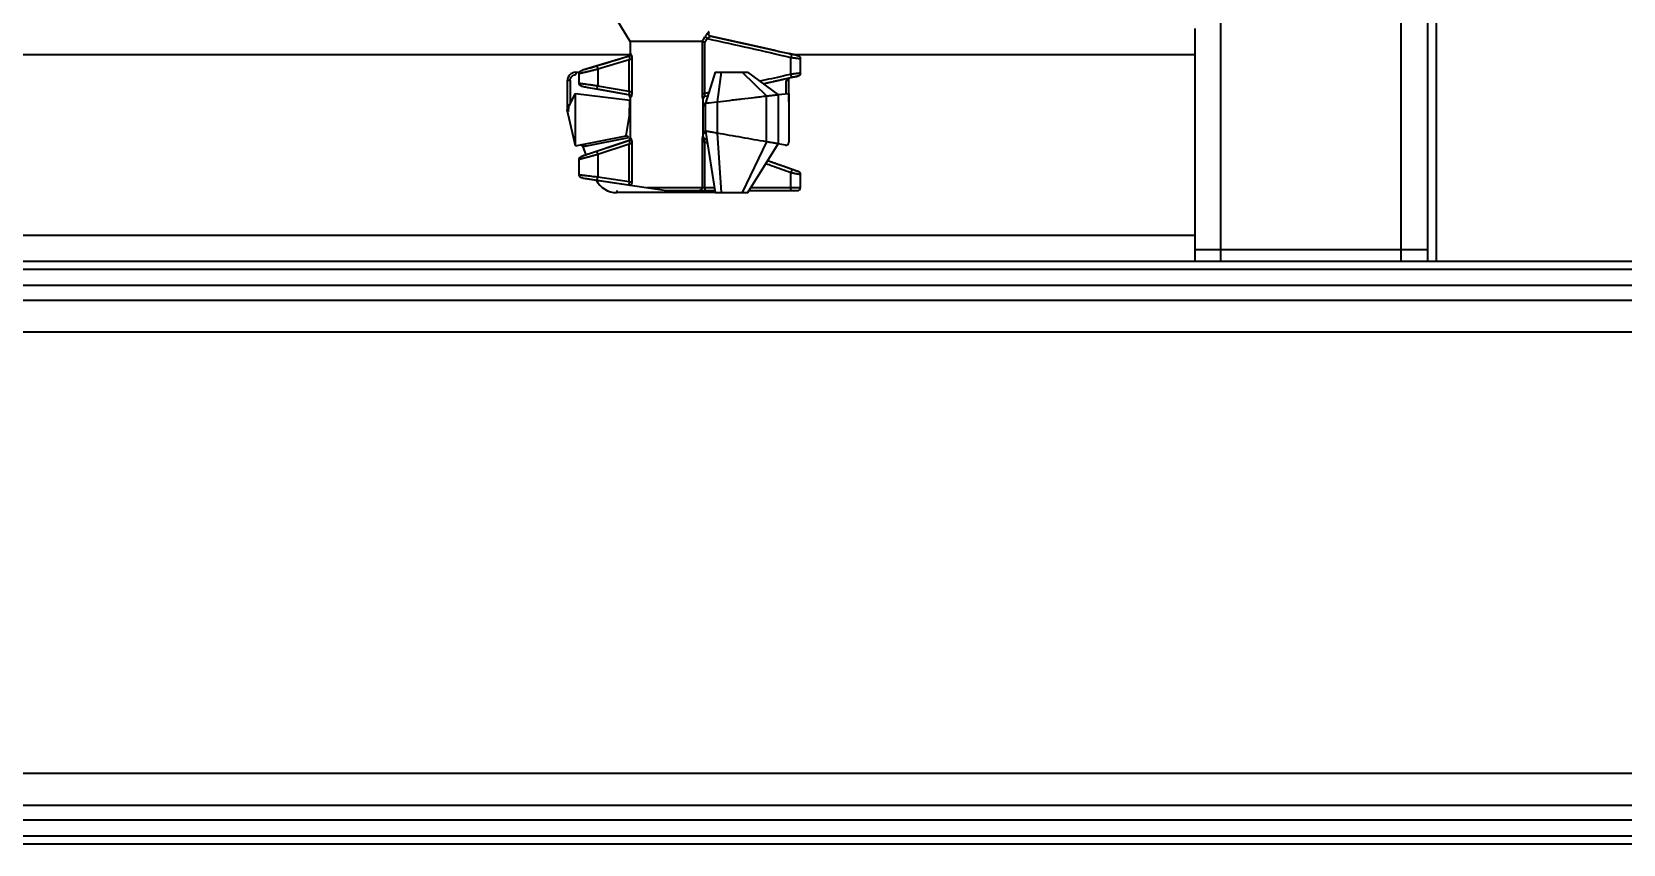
# Model space of a CAD drawing. Header units: millimetres. Extents: x 32496 to 166256, y 3504 to 23939.
# Drawn here: x 47318 to 47864, y 10678 to 10956 of the extents above; entities that cross this region are included whole.
import ezdxf

# ---------------------------------------------------------------- set-up
doc = ezdxf.new("R2010")
doc.units = ezdxf.units.MM
doc.layers.get('0').update_dxf_attribs({"lineweight": 35})

msp = doc.modelspace()

# ---------------------------------------------------------------- linework, layer by layer
at = {"linetype": 'Continuous'}
for p, q in [((47726.14, 10877.575), (47726.14, 13396.575)), ((47788.14, 10877.575), (47788.14, 13396.575)), ((47797.14, 13396.575), (47797.14, 10877.575)), ((47800.14, 13396.575), (47800.14, 10877.575)), ((47523.14, 10953.175), (47516.722, 10963.653)), ((47550.796, 10954.973), (47550.759, 10954.973)), ((47550.796, 10954.973), (47575.557, 10949.503)), ((47717.14, 10957.575), (47717.14, 10877.575)), ((47523.037, 10948.575), (46794.64, 10948.575)), ((47547.82, 10953.175), (47523.14, 10953.175)), ((47523.14, 10953.175), (47523.14, 10948.99)), ((47523.14, 10948.99), (47523.354, 10948.99)), ((47547.826, 10953.175), (47547.826, 10935.353)), ((47548.81, 10935.354), (47548.81, 10952.894)), ((47575.556, 10949.503), (47577.837, 10948.993)), ((47575.558, 10949.503), (47580.311, 10948.422)), ((47580.324, 10948.42), (47577.837, 10948.993)), ((47717.14, 10948.575), (47579.648, 10948.575)), ((47506.766, 10943.265), (47506.76, 10943.263)), ((47522.431, 10948.033), (47506.766, 10943.265)), ((47511.64, 10943.647), (47511.971, 10943.73)), ((47511.971, 10943.73), (47522.818, 10947.022)), ((47511.971, 10943.73), (47511.971, 10937.857)), ((47522.658, 10948.033), (47522.431, 10948.033)), ((47523.819, 10947.022), (47522.818, 10947.022)), ((47522.818, 10935.936), (47522.818, 10947.022)), ((47523.819, 10935.936), (47523.819, 10947.022)), ((47578.338, 10941.883), (47578.338, 10947.7)), ((47580.324, 10948.42), (47580.311, 10948.422)), ((47581.64, 10942.27), (47581.64, 10947.303)), ((47501.519, 10939.578), (47501.519, 10930.539)), ((47502.519, 10939.794), (47502.519, 10931.777)), ((47504.407, 10942.575), (47505.736, 10942.575)), ((47505.64, 10938.773), (47505.64, 10942.161)), ((47505.64, 10938.773), (47505.64, 10938.773)), ((47506.849, 10937.708), (47506.749, 10937.726)), ((47506.85, 10937.707), (47522.315, 10934.961)), ((47511.971, 10937.857), (47511.64, 10937.906)), ((47522.818, 10935.936), (47511.971, 10937.857)), ((47552.383, 10942.576), (47549.073, 10931.986)), ((47552.382, 10942.575), (47549.073, 10931.989)), ((47552.383, 10942.575), (47563.574, 10942.575)), ((47554.383, 10942.575), (47553.073, 10932.459)), ((47561.574, 10942.575), (47569.971, 10934.456)), ((47573.942, 10934.926), (47563.574, 10942.575)), ((47568.886, 10938.657), (47575.553, 10940.097)), ((47577.902, 10940.611), (47575.551, 10940.096)), ((47580.307, 10941.153), (47575.555, 10940.097)), ((47576.719, 10935.254), (47576.719, 10939.791)), ((47577.719, 10932.642), (47577.719, 10939.573)), ((47580.32, 10941.156), (47577.902, 10940.611)), ((47580.307, 10941.153), (47580.32, 10941.156)), ((47580.32, 10941.156), (47580.423, 10941.18)), ((47501.44, 10929.663), (47504.351, 10935.363)), ((47504.351, 10935.363), (47523.14, 10932.971)), ((47504.351, 10917.363), (47504.351, 10935.363)), ((47511.742, 10936.872), (47522.538, 10934.961)), ((47522.315, 10934.961), (47522.538, 10934.961)), ((47522.818, 10935.936), (47523.819, 10935.936)), ((47522.964, 10927.74), (47522.983, 10932.991)), ((47523.349, 10933.976), (47523.14, 10933.976)), ((47523.14, 10933.976), (47523.14, 10920.034)), ((47547.826, 10935.353), (47548.81, 10935.353)), ((47548.14, 10933.368), (47548.103, 10933.368)), ((47548.14, 10933.368), (47548.14, 10920.687)), ((47550.223, 10935.663), (47548.81, 10935.355)), ((47548.89, 10934.346), (47549.877, 10934.559)), ((47548.89, 10934.346), (47548.929, 10934.346)), ((47548.929, 10934.346), (47549.874, 10934.55)), ((47549.073, 10931.986), (47553.073, 10932.459)), ((47553.073, 10932.459), (47553.073, 10921.669)), ((47569.971, 10918.707), (47569.971, 10934.456)), ((47573.942, 10934.926), (47577.64, 10935.363)), ((47573.942, 10934.926), (47573.942, 10918.011)), ((47577.64, 10935.363), (47577.64, 10918.554)), ((47577.64, 10932.421), (47577.719, 10932.642)), ((47504.351, 10917.363), (47501.44, 10929.663)), ((47501.59, 10930.168), (47501.999, 10929.144)), ((47501.999, 10929.144), (47502.044, 10930.847)), ((47521.779, 10920.816), (47522.965, 10927.746)), ((47548.14, 10931.876), (47549.025, 10931.98)), ((47549.025, 10931.98), (47549.215, 10932.003)), ((47549.073, 10922.37), (47549.073, 10931.986)), ((47548.14, 10921.787), (47549.193, 10921.602)), ((47549.038, 10922.377), (47549.073, 10922.37)), ((47549.073, 10922.37), (47552.383, 10901.274)), ((47549.073, 10922.364), (47552.382, 10901.274)), ((47553.073, 10921.669), (47554.383, 10901.274)), ((47504.351, 10917.363), (47521.804, 10920.821)), ((47522.457, 10919.086), (47506.74, 10913.827)), ((47506.837, 10917.023), (47507.951, 10914.233)), ((47507.706, 10917.277), (47522.648, 10920.237)), ((47511.971, 10914.442), (47522.818, 10918.06)), ((47522.685, 10919.086), (47522.457, 10919.086)), ((47523.819, 10918.06), (47522.818, 10918.06)), ((47522.818, 10904.944), (47522.818, 10918.06)), ((47523.14, 10920.034), (47523.355, 10920.034)), ((47523.819, 10904.705), (47523.819, 10918.06)), ((47548.81, 10918.668), (47547.826, 10918.668)), ((47547.826, 10918.668), (47547.826, 10902.975)), ((47548.102, 10920.687), (47548.14, 10920.687)), ((47548.812, 10919.742), (47548.772, 10919.742)), ((47549.526, 10919.482), (47548.772, 10919.742)), ((47548.81, 10918.669), (47549.703, 10918.356)), ((47548.81, 10902.975), (47548.81, 10918.668)), ((47548.812, 10919.742), (47549.523, 10919.496)), ((47569.971, 10918.708), (47561.574, 10901.274)), ((47563.592, 10901.304), (47573.942, 10918.011)), ((47576.467, 10917.569), (47573.942, 10918.011)), ((47505.64, 10907.331), (47505.64, 10912.716)), ((47506.74, 10913.827), (47506.732, 10913.824)), ((47511.64, 10914.35), (47511.971, 10914.442)), ((47511.971, 10914.442), (47511.971, 10906.56)), ((47570.398, 10912.259), (47570.426, 10912.335)), ((47575.67, 10910.432), (47580.423, 10908.737)), ((47506.841, 10906.28), (47506.737, 10906.296)), ((47506.871, 10906.275), (47506.841, 10906.28)), ((47506.872, 10906.275), (47535.566, 10901.986)), ((47511.971, 10906.56), (47511.64, 10906.601)), ((47511.769, 10905.571), (47522.618, 10903.955)), ((47522.818, 10904.944), (47511.971, 10906.56)), ((47578.338, 10902.975), (47578.338, 10908.19)), ((47580.441, 10908.73), (47580.423, 10908.737)), ((47581.64, 10902.975), (47581.64, 10907.568)), ((47518.543, 10902.008), (47518.543, 10901.277)), ((47552.383, 10901.275), (47518.543, 10901.277)), ((47523.4, 10903.844), (47523.14, 10903.844)), ((47528.949, 10902.975), (47552.115, 10902.975)), ((47535.714, 10901.975), (47552.272, 10901.975)), ((47552.383, 10901.274), (47563.574, 10901.274)), ((47563.574, 10901.274), (47563.592, 10901.304)), ((47564.008, 10901.975), (47580.64, 10901.975)), ((47564.628, 10902.975), (47581.64, 10902.975)), ((47717.14, 10886.575), (46794.64, 10886.575)), ((52132.64, 10877.575), (40172.64, 10877.575)), ((47797.14, 10881.575), (47717.14, 10881.575)), ((52132.64, 10874.855), (40172.64, 10874.855)), ((52132.64, 10869.383), (40172.64, 10869.383)), ((52082.64, 10864.266), (40222.64, 10864.266)), ((52082.64, 10853.32), (40222.64, 10853.32)), ((52008.64, 10701.83), (40172.64, 10701.83)), ((52008.64, 10690.885), (40172.64, 10690.885)), ((52008.64, 10685.768), (40172.64, 10685.768)), ((52132.64, 10680.295), (40172.64, 10680.295)), ((52132.64, 10677.575), (40172.64, 10677.575))]:
    msp.add_line(p, q, dxfattribs=at)
for points in [[(47505.64, 10942.161), (47505.644, 10942.253), (47505.711, 10942.532), (47505.843, 10942.766), (47506.004, 10942.934), (47506.146, 10943.034), (47506.249, 10943.087), (47506.327, 10943.12), (47506.399, 10943.147), (47506.477, 10943.174), (47506.564, 10943.202), (47506.664, 10943.234), (47506.759, 10943.263)], [(47580.324, 10948.42), (47580.421, 10948.397), (47580.598, 10948.354), (47580.73, 10948.321), (47580.831, 10948.294), (47580.919, 10948.268), (47581.025, 10948.228), (47581.159, 10948.159), (47581.298, 10948.057), (47581.425, 10947.923), (47581.532, 10947.755), (47581.607, 10947.556), (47581.639, 10947.335), (47581.64, 10947.303)], [(47506.749, 10937.726), (47506.652, 10937.744), (47506.572, 10937.759), (47506.505, 10937.773), (47506.445, 10937.787), (47506.378, 10937.805), (47506.281, 10937.838), (47506.134, 10937.909), (47505.964, 10938.035), (47505.809, 10938.216), (47505.695, 10938.443), (47505.642, 10938.703), (47505.64, 10938.773)], [(47581.64, 10942.27), (47581.639, 10942.238), (47581.607, 10942.016), (47581.531, 10941.816), (47581.423, 10941.648), (47581.295, 10941.514), (47581.155, 10941.412), (47581.019, 10941.343), (47580.913, 10941.304), (47580.826, 10941.279), (47580.727, 10941.253), (47580.598, 10941.221), (47580.423, 10941.18)], [(47549.215, 10932.003), (47549.63, 10932.052), (47550.264, 10932.127)], [(47551.092, 10932.225), (47552.059, 10932.339), (47553.073, 10932.459)], [(47505.64, 10912.716), (47505.645, 10912.82), (47505.719, 10913.108), (47505.86, 10913.343), (47506.021, 10913.504), (47506.153, 10913.594), (47506.249, 10913.644), (47506.327, 10913.679), (47506.406, 10913.71), (47506.492, 10913.742), (47506.59, 10913.776), (47506.703, 10913.815), (47506.732, 10913.824)], [(47570.382, 10912.265), (47577.575, 10909.764), (47580.441, 10908.73)], [(47506.737, 10906.296), (47506.65, 10906.309), (47506.578, 10906.321), (47506.517, 10906.332), (47506.461, 10906.344), (47506.395, 10906.359), (47506.288, 10906.394), (47506.129, 10906.47), (47505.957, 10906.6), (47505.803, 10906.783), (47505.693, 10907.009), (47505.642, 10907.264), (47505.64, 10907.331)], [(47580.441, 10908.73), (47580.544, 10908.692), (47580.726, 10908.623), (47580.864, 10908.569), (47580.971, 10908.523), (47581.07, 10908.477), (47581.197, 10908.401), (47581.35, 10908.274), (47581.491, 10908.093), (47581.591, 10907.877), (47581.638, 10907.629), (47581.64, 10907.568)]]:
    msp.add_lwpolyline(points, dxfattribs=at)
for centre, radius, start, end in [((46805.553, 11417.498), 875.531, 327.972082, 328.09093), ((46896.38, 11366.301), 772.38, 327.639901, 327.753939), ((47551.011, 10955.949), 1, 148.51253, 257.54283), ((47522.14, 10948.99), 1, 286.92929, 0), ((47504.519, 10939.578), 3, 92.14214, 179.99658), ((47574.719, 10939.573), 3, 359.99658, 18.77775), ((47522.14, 10933.976), 1, 0, 79.92929), ((47549.14, 10933.368), 1, 102.18863, 180), ((47502.519, 10930.538), 1, 179.99654, 201.76128), ((47505.909, 10916.652), 1, 21.76164, 93.74107), ((49374.816, 5346.635), 5872.188, 108.3854109, 108.4994096), ((47522.14, 10920.034), 1, 288.5, 0), ((47549.14, 10920.687), 1, 180, 250.88027), ((47576.64, 10918.554), 1, 260.0579, 0), ((47518.544, 10909.277), 8, 207.63231, 269.99658), ((47528.746, 10924.91), 20.827, 253.46364, 253.61404), ((47530.46, 10955.964), 52.596, 262.0095, 262.28543), ((47535.714, 10902.975), 1, 261.5, 270), ((47560.826, 10909.274), 8, 293.17787, 294.03821), ((47580.64, 10902.975), 1, 270, 0)]:
    msp.add_arc(centre, radius, start, end, dxfattribs=at)
for points, knots in [([(47550.124, 10956.472), (47550.116, 10956.472), (47550.097, 10956.458), (47550.065, 10956.432), (47550.019, 10956.387), (47549.962, 10956.326), (47549.894, 10956.25), (47549.785, 10956.122), (47549.631, 10955.931), (47549.431, 10955.671), (47549.217, 10955.376), (47548.997, 10955.055), (47548.853, 10954.831), (47548.781, 10954.716)], [0, 0, 0, 0, 0.0100362, 0.0293963, 0.0580707, 0.0958261, 0.1422293, 0.1961758, 0.3235958, 0.4738051, 0.6397829, 0.8171411, 1, 1, 1, 1]), ([(47549.632, 10954.194), (47549.449, 10954.308), (47549.201, 10954.463), (47548.916, 10954.636), (47548.817, 10954.696), (47548.781, 10954.716)], [0, 0, 0, 0, 0.6504309, 0.8778794, 1, 1, 1, 1]), ([(47549.631, 10954.193), (47549.749, 10954.299), (47549.93, 10954.446), (47550.173, 10954.625), (47550.342, 10954.74), (47550.491, 10954.836), (47550.6, 10954.9), (47550.671, 10954.938), (47550.71, 10954.957), (47550.738, 10954.969), (47550.754, 10954.973), (47550.759, 10954.973)], [0, 0, 0, 0, 0.3442072, 0.5078013, 0.6586163, 0.7889105, 0.8936657, 0.9339526, 0.9652774, 0.9873481, 1, 1, 1, 1]), ([(47549.631, 10954.192), (47554.474, 10953.112), (47564.047, 10950.968), (47573.614, 10948.792), (47578.338, 10947.698)], [0, 0, 0, 0, 0.5057289, 1, 1, 1, 1]), ([(47550.124, 10956.472), (47550.102, 10956.436), (47550.017, 10956.274), (47549.977, 10956.089), (47549.977, 10955.949)], [0, 0, 0, 0, 0.2321432, 1, 1, 1, 1]), ([(47549.977, 10955.949), (47549.977, 10955.832), (47550.019, 10955.594), (47550.199, 10955.288), (47550.459, 10955.073), (47550.661, 10954.995), (47550.759, 10954.973)], [0, 0, 0, 0, 0.2616742, 0.5253928, 0.7752948, 1, 1, 1, 1]), ([(47575.548, 10949.435), (47571.461, 10950.365), (47563.2, 10952.219), (47554.934, 10954.052), (47550.759, 10954.973)], [0, 0, 0, 0, 0.4951158, 1, 1, 1, 1]), ([(47522.658, 10948.033), (47522.855, 10948.094), (47523.22, 10948.355), (47523.354, 10948.781), (47523.354, 10948.99)], [0, 0, 0, 0, 0.497546, 1, 1, 1, 1]), ([(47523.819, 10947.022), (47523.819, 10947.274), (47523.794, 10947.745), (47523.688, 10948.355), (47523.558, 10948.755), (47523.445, 10948.943), (47523.381, 10948.99), (47523.354, 10948.99)], [0, 0, 0, 0, 0.36478, 0.6788295, 0.8966183, 0.9615031, 1, 1, 1, 1]), ([(47547.82, 10953.175), (47547.821, 10953.175), (47547.823, 10953.175), (47547.825, 10953.175), (47547.826, 10953.175)], [0, 0, 0, 0, 0.4968859, 1, 1, 1, 1]), ([(47548.81, 10952.894), (47548.701, 10952.925), (47548.373, 10953.019), (47548.045, 10953.114), (47547.826, 10953.175)], [0, 0, 0, 0, 0.3335899, 1, 1, 1, 1]), ([(47572.129, 10950.248), (47572.419, 10950.186), (47573.562, 10949.94), (47574.704, 10949.691), (47575.556, 10949.503)], [0, 0, 0, 0, 0.2542144, 1, 1, 1, 1]), ([(47578.872, 10948.676), (47578.596, 10948.74), (47577.488, 10948.993), (47576.38, 10949.246), (47575.548, 10949.435)], [0, 0, 0, 0, 0.2494687, 1, 1, 1, 1]), ([(47578.872, 10948.676), (47578.824, 10948.682), (47578.738, 10948.629), (47578.653, 10948.525), (47578.541, 10948.343), (47578.429, 10948.065), (47578.364, 10947.824), (47578.338, 10947.7)], [0, 0, 0, 0, 0.1250019, 0.2266111, 0.3555076, 0.6716703, 1, 1, 1, 1]), ([(47580.205, 10948.39), (47580.102, 10948.411), (47579.657, 10948.502), (47579.213, 10948.598), (47578.872, 10948.676)], [0, 0, 0, 0, 0.2312408, 1, 1, 1, 1]), ([(47505.64, 10942.161), (47505.64, 10942.164), (47505.653, 10942.17), (47505.673, 10942.179), (47505.712, 10942.192), (47505.764, 10942.208), (47505.832, 10942.227), (47505.949, 10942.259), (47506.131, 10942.306), (47506.389, 10942.371), (47506.699, 10942.446), (47507.055, 10942.532), (47507.454, 10942.628), (47507.892, 10942.732), (47508.54, 10942.887), (47509.413, 10943.097), (47510.508, 10943.364), (47511.259, 10943.551), (47511.64, 10943.647)], [0, 0, 0, 0, 0.0016357, 0.0055905, 0.0119976, 0.0208819, 0.0322069, 0.0459128, 0.0801275, 0.1231915, 0.1750867, 0.2346515, 0.300966, 0.3740995, 0.4532533, 0.6242902, 0.8095002, 1, 1, 1, 1]), ([(47511.627, 10944.687), (47510.672, 10944.397), (47509.326, 10944.003), (47507.703, 10943.54), (47507.04, 10943.349), (47506.766, 10943.265)], [0, 0, 0, 0, 0.5911102, 0.8303753, 1, 1, 1, 1]), ([(47511.627, 10944.687), (47511.63, 10944.686), (47511.635, 10944.679), (47511.65, 10944.656), (47511.675, 10944.602), (47511.711, 10944.513), (47511.756, 10944.391), (47511.808, 10944.242), (47511.882, 10944.02), (47511.936, 10943.847), (47511.971, 10943.73)], [0, 0, 0, 0, 0.0084775, 0.0246008, 0.0830851, 0.1788645, 0.3086938, 0.4665921, 0.6418735, 1, 1, 1, 1]), ([(47522.658, 10948.033), (47522.677, 10948.036), (47522.724, 10948.024), (47522.78, 10947.966), (47522.828, 10947.875), (47522.864, 10947.751), (47522.884, 10947.597), (47522.885, 10947.349), (47522.852, 10947.154), (47522.818, 10947.022)], [0, 0, 0, 0, 0.0539504, 0.122041, 0.2128093, 0.3293064, 0.4696189, 0.6309122, 1, 1, 1, 1]), ([(47578.338, 10947.7), (47578.404, 10947.691), (47578.671, 10947.654), (47578.938, 10947.619), (47579.14, 10947.592)], [0, 0, 0, 0, 0.2463918, 1, 1, 1, 1]), ([(47579.14, 10947.592), (47579.301, 10947.571), (47579.616, 10947.53), (47580.075, 10947.472), (47580.5, 10947.421), (47580.826, 10947.382), (47581.057, 10947.356), (47581.205, 10947.34), (47581.332, 10947.326), (47581.438, 10947.316), (47581.522, 10947.308), (47581.578, 10947.304), (47581.61, 10947.302), (47581.626, 10947.301), (47581.634, 10947.302), (47581.64, 10947.302), (47581.64, 10947.303)], [0, 0, 0, 0, 0.1934251, 0.3789779, 0.5517234, 0.7034394, 0.770093, 0.828992, 0.8799238, 0.9226346, 0.9562061, 0.9803399, 0.9888779, 0.9949941, 0.9986703, 1, 1, 1, 1]), ([(47580.538, 10948.326), (47580.513, 10948.331), (47580.402, 10948.352), (47580.291, 10948.373), (47580.205, 10948.39)], [0, 0, 0, 0, 0.2224077, 1, 1, 1, 1]), ([(47580.311, 10948.422), (47580.34, 10948.416), (47580.444, 10948.391), (47580.547, 10948.366), (47580.621, 10948.348)], [0, 0, 0, 0, 0.2809675, 1, 1, 1, 1]), ([(47580.621, 10948.348), (47580.657, 10948.339), (47580.707, 10948.326), (47580.768, 10948.31), (47580.801, 10948.3), (47580.827, 10948.292), (47580.842, 10948.287), (47580.85, 10948.283), (47580.853, 10948.282), (47580.855, 10948.279), (47580.852, 10948.278), (47580.848, 10948.278), (47580.838, 10948.278), (47580.821, 10948.28), (47580.794, 10948.283), (47580.74, 10948.291), (47580.654, 10948.305), (47580.58, 10948.319), (47580.538, 10948.326)], [0, 0, 0, 0, 0.1967319, 0.2737353, 0.3358281, 0.3825711, 0.4137811, 0.4235653, 0.4295519, 0.4322932, 0.4356533, 0.4425519, 0.4533205, 0.4865845, 0.5353875, 0.5995058, 0.7721756, 1, 1, 1, 1]), ([(47502.519, 10939.795), (47502.397, 10939.795), (47502.214, 10939.788), (47501.978, 10939.762), (47501.822, 10939.736), (47501.691, 10939.702), (47501.59, 10939.664), (47501.519, 10939.613), (47501.519, 10939.578)], [0, 0, 0, 0, 0.3500127, 0.5211139, 0.6755124, 0.8032553, 0.8988599, 1, 1, 1, 1]), ([(47502.519, 10939.794), (47502.519, 10940.044), (47502.617, 10940.55), (47503.03, 10941.204), (47503.664, 10941.656), (47504.173, 10941.781), (47504.428, 10941.793)], [0, 0, 0, 0, 0.247435, 0.4962439, 0.7472453, 1, 1, 1, 1]), ([(47504.407, 10942.575), (47504.409, 10942.575), (47504.406, 10942.568), (47504.409, 10942.56), (47504.408, 10942.541), (47504.41, 10942.517), (47504.411, 10942.485), (47504.414, 10942.431), (47504.416, 10942.348), (47504.413, 10942.233), (47504.416, 10942.098), (47504.438, 10941.951), (47504.438, 10941.845), (47504.428, 10941.793)], [0, 0, 0, 0, 0.0045727, 0.0181973, 0.0407764, 0.0722139, 0.1123498, 0.1607806, 0.280754, 0.4288364, 0.6017631, 0.7959309, 1, 1, 1, 1]), ([(47511.64, 10937.906), (47511.251, 10937.963), (47510.49, 10938.073), (47509.383, 10938.231), (47508.509, 10938.353), (47507.86, 10938.443), (47507.425, 10938.504), (47507.029, 10938.559), (47506.677, 10938.609), (47506.373, 10938.652), (47506.151, 10938.685), (47505.999, 10938.708), (47505.906, 10938.722), (47505.827, 10938.734), (47505.762, 10938.745), (47505.712, 10938.755), (47505.673, 10938.761), (47505.654, 10938.768), (47505.64, 10938.77), (47505.64, 10938.773)], [0, 0, 0, 0, 0.1944751, 0.380433, 0.5530198, 0.6314414, 0.7043766, 0.7707089, 0.8291939, 0.8800218, 0.9225821, 0.9404275, 0.9559563, 0.9691668, 0.9800559, 0.9886056, 0.9947886, 0.9985819, 1, 1, 1, 1]), ([(47506.882, 10937.702), (47506.943, 10937.691), (47507.242, 10937.639), (47507.541, 10937.589), (47507.779, 10937.549)], [0, 0, 0, 0, 0.2030453, 1, 1, 1, 1]), ([(47507.779, 10937.549), (47508.057, 10937.502), (47509.379, 10937.282), (47510.7, 10937.057), (47511.742, 10936.872)], [0, 0, 0, 0, 0.2101807, 1, 1, 1, 1]), ([(47511.742, 10936.872), (47511.745, 10936.873), (47511.75, 10936.88), (47511.757, 10936.893), (47511.766, 10936.916), (47511.782, 10936.964), (47511.805, 10937.049), (47511.835, 10937.174), (47511.869, 10937.327), (47511.916, 10937.558), (47511.95, 10937.736), (47511.971, 10937.857)], [0, 0, 0, 0, 0.0076159, 0.0227499, 0.0465075, 0.0795546, 0.1743005, 0.303875, 0.4623036, 0.6387178, 1, 1, 1, 1]), ([(47578.338, 10941.884), (47577.46, 10941.686), (47573.928, 10940.888), (47570.394, 10940.1), (47567.737, 10939.511)], [0, 0, 0, 0, 0.2483282, 1, 1, 1, 1]), ([(47568.85, 10938.684), (47569.41, 10938.807), (47571.642, 10939.298), (47573.873, 10939.791), (47575.543, 10940.163)], [0, 0, 0, 0, 0.2510359, 1, 1, 1, 1]), ([(47575.551, 10940.096), (47575.289, 10940.04), (47574.223, 10939.81), (47573.157, 10939.585), (47572.353, 10939.416)], [0, 0, 0, 0, 0.2460462, 1, 1, 1, 1]), ([(47575.543, 10940.163), (47575.821, 10940.224), (47576.929, 10940.471), (47578.038, 10940.719), (47578.868, 10940.905)], [0, 0, 0, 0, 0.250532, 1, 1, 1, 1]), ([(47577.719, 10939.573), (47577.719, 10939.609), (47577.649, 10939.659), (47577.548, 10939.697), (47577.417, 10939.731), (47577.261, 10939.757), (47577.025, 10939.784), (47576.842, 10939.791), (47576.719, 10939.791)], [0, 0, 0, 0, 0.1011399, 0.1967455, 0.3244897, 0.4788894, 0.6499909, 1, 1, 1, 1]), ([(47579.137, 10941.987), (47579.069, 10941.978), (47578.803, 10941.944), (47578.537, 10941.909), (47578.338, 10941.883)], [0, 0, 0, 0, 0.2541382, 1, 1, 1, 1]), ([(47578.868, 10940.905), (47578.82, 10940.899), (47578.734, 10940.953), (47578.649, 10941.057), (47578.571, 10941.184), (47578.498, 10941.339), (47578.411, 10941.573), (47578.363, 10941.758), (47578.338, 10941.883)], [0, 0, 0, 0, 0.1249283, 0.2264728, 0.3552558, 0.5068081, 0.6716176, 1, 1, 1, 1]), ([(47578.868, 10940.905), (47578.981, 10940.93), (47579.427, 10941.028), (47579.873, 10941.121), (47580.206, 10941.186)], [0, 0, 0, 0, 0.2554821, 1, 1, 1, 1]), ([(47581.64, 10942.27), (47581.64, 10942.271), (47581.634, 10942.271), (47581.626, 10942.272), (47581.61, 10942.271), (47581.578, 10942.27), (47581.522, 10942.265), (47581.438, 10942.258), (47581.332, 10942.248), (47581.204, 10942.234), (47581.057, 10942.218), (47580.825, 10942.193), (47580.499, 10942.155), (47580.073, 10942.104), (47579.614, 10942.048), (47579.298, 10942.008), (47579.137, 10941.987)], [0, 0, 0, 0, 0.0013158, 0.004982, 0.0110903, 0.0196283, 0.0438063, 0.0772495, 0.1199516, 0.1712404, 0.2300935, 0.2963311, 0.4486826, 0.6207555, 0.8069861, 1, 1, 1, 1]), ([(47580.206, 10941.186), (47580.237, 10941.192), (47580.349, 10941.213), (47580.46, 10941.234), (47580.541, 10941.248)], [0, 0, 0, 0, 0.2767447, 1, 1, 1, 1]), ([(47580.615, 10941.226), (47580.593, 10941.22), (47580.49, 10941.195), (47580.387, 10941.171), (47580.307, 10941.153)], [0, 0, 0, 0, 0.2171321, 1, 1, 1, 1]), ([(47580.541, 10941.248), (47580.583, 10941.256), (47580.641, 10941.266), (47580.714, 10941.278), (47580.757, 10941.285), (47580.792, 10941.29), (47580.818, 10941.293), (47580.836, 10941.294), (47580.845, 10941.295), (47580.85, 10941.293), (47580.848, 10941.29), (47580.845, 10941.289), (47580.837, 10941.285), (47580.821, 10941.28), (47580.796, 10941.272), (47580.762, 10941.263), (47580.701, 10941.247), (47580.651, 10941.234), (47580.615, 10941.226)], [0, 0, 0, 0, 0.2264452, 0.3192145, 0.3975138, 0.4607786, 0.5087007, 0.5410691, 0.5578184, 0.5608357, 0.563834, 0.5702419, 0.5804791, 0.6126407, 0.6603826, 0.7235151, 0.8015442, 1, 1, 1, 1]), ([(47522.818, 10935.936), (47522.839, 10935.809), (47522.851, 10935.62), (47522.821, 10935.384), (47522.782, 10935.237), (47522.729, 10935.117), (47522.662, 10935.015), (47522.584, 10934.958), (47522.538, 10934.961)], [0, 0, 0, 0, 0.3559702, 0.5142671, 0.6552434, 0.7745682, 0.8711931, 1, 1, 1, 1]), ([(47523.349, 10933.976), (47523.349, 10934.088), (47523.31, 10934.321), (47523.136, 10934.632), (47522.866, 10934.861), (47522.646, 10934.941), (47522.538, 10934.961)], [0, 0, 0, 0, 0.2439062, 0.5025013, 0.7595928, 1, 1, 1, 1]), ([(47523.349, 10933.976), (47523.375, 10933.976), (47523.439, 10934.023), (47523.552, 10934.209), (47523.683, 10934.605), (47523.792, 10935.213), (47523.819, 10935.683), (47523.819, 10935.936)], [0, 0, 0, 0, 0.0383461, 0.1028489, 0.3192955, 0.6327753, 1, 1, 1, 1]), ([(47547.826, 10935.353), (47547.826, 10935.099), (47547.84, 10934.729), (47547.888, 10934.261), (47547.93, 10933.963), (47547.976, 10933.72), (47548.016, 10933.555), (47548.048, 10933.458), (47548.067, 10933.411), (47548.083, 10933.382), (47548.097, 10933.368), (47548.103, 10933.368)], [0, 0, 0, 0, 0.3772731, 0.5482203, 0.6987313, 0.823031, 0.9156864, 0.9495209, 0.9746656, 0.991147, 1, 1, 1, 1]), ([(47548.89, 10934.346), (47548.783, 10934.323), (47548.57, 10934.238), (47548.308, 10934.009), (47548.14, 10933.705), (47548.103, 10933.478), (47548.103, 10933.368)], [0, 0, 0, 0, 0.2423391, 0.4995739, 0.7570625, 1, 1, 1, 1]), ([(47548.889, 10934.346), (47548.878, 10934.345), (47548.849, 10934.369), (47548.807, 10934.463), (47548.763, 10934.666), (47548.753, 10934.982), (47548.784, 10935.224), (47548.81, 10935.354)], [0, 0, 0, 0, 0.0323072, 0.091995, 0.3030963, 0.618414, 1, 1, 1, 1]), ([(47553.073, 10932.459), (47554.481, 10932.625), (47556.593, 10932.875), (47559.409, 10933.209), (47562.226, 10933.539), (47565.043, 10933.871), (47567.857, 10934.216), (47569.265, 10934.382), (47569.971, 10934.456)], [0, 0, 0, 0, 0.2499997, 0.3749996, 0.4999998, 0.7499983, 0.875001, 1, 1, 1, 1]), ([(47569.971, 10934.456), (47570.211, 10934.482), (47570.682, 10934.541), (47571.371, 10934.623), (47572.014, 10934.697), (47572.866, 10934.8), (47573.501, 10934.874), (47573.942, 10934.926)], [0, 0, 0, 0, 0.1810811, 0.3564423, 0.5202063, 0.6671725, 1, 1, 1, 1]), ([(47502.287, 10931.322), (47502.184, 10931.321), (47502.037, 10931.319), (47501.853, 10931.314), (47501.74, 10931.309), (47501.65, 10931.304), (47501.581, 10931.296), (47501.544, 10931.294), (47501.519, 10931.285), (47501.519, 10931.279)], [0, 0, 0, 0, 0.3985997, 0.570579, 0.7178181, 0.8365871, 0.9239563, 0.9776504, 1, 1, 1, 1]), ([(47523.125, 10927.868), (47523.085, 10927.854), (47523.021, 10927.83), (47522.969, 10927.773), (47522.965, 10927.746)], [0, 0, 0, 0, 0.6091162, 1, 1, 1, 1]), ([(47523.136, 10931.019), (47523.095, 10931.003), (47523.029, 10930.973), (47522.974, 10930.916), (47522.966, 10930.888)], [0, 0, 0, 0, 0.6047716, 1, 1, 1, 1]), ([(47522.968, 10931.819), (47522.979, 10931.796), (47523.036, 10931.753), (47523.097, 10931.73), (47523.136, 10931.718)], [0, 0, 0, 0, 0.3825845, 1, 1, 1, 1]), ([(47548.14, 10931.623), (47548.261, 10931.625), (47548.436, 10931.634), (47548.657, 10931.662), (47548.796, 10931.688), (47548.912, 10931.719), (47549.005, 10931.756), (47549.073, 10931.804), (47549.073, 10931.84)], [0, 0, 0, 0, 0.3676841, 0.5325931, 0.6776934, 0.7986356, 0.8924058, 1, 1, 1, 1]), ([(47549.073, 10930.868), (47549.073, 10930.909), (47549.011, 10930.969), (47548.912, 10931.017), (47548.745, 10931.073), (47548.485, 10931.119), (47548.261, 10931.134), (47548.14, 10931.136)], [0, 0, 0, 0, 0.1197439, 0.2150399, 0.3354987, 0.6403139, 1, 1, 1, 1]), ([(47548.14, 10921.852), (47548.23, 10921.923), (47548.404, 10922.054), (47548.623, 10922.199), (47548.783, 10922.292), (47548.884, 10922.341), (47548.966, 10922.371), (47549.017, 10922.38), (47549.038, 10922.377)], [0, 0, 0, 0, 0.3277321, 0.6214941, 0.7484166, 0.8566748, 0.9418067, 1, 1, 1, 1]), ([(47553.073, 10921.669), (47552.816, 10921.72), (47552.308, 10921.806), (47551.571, 10921.931), (47550.987, 10922.035), (47550.555, 10922.11), (47550.264, 10922.161), (47550, 10922.208), (47549.766, 10922.25), (47549.563, 10922.285), (47549.393, 10922.313), (47549.263, 10922.334), (47549.157, 10922.356), (47549.116, 10922.369), (47549.073, 10922.377), (47549.073, 10922.37)], [0, 0, 0, 0, 0.1935429, 0.3801229, 0.5524626, 0.631295, 0.7042035, 0.7704321, 0.8293019, 0.8801618, 0.9224832, 0.9559585, 0.9803238, 0.9951294, 1, 1, 1, 1]), ([(47506.837, 10917.023), (47506.832, 10917.036), (47506.834, 10917.074), (47506.881, 10917.116), (47506.955, 10917.155), (47507.059, 10917.19), (47507.191, 10917.221), (47507.347, 10917.247), (47507.521, 10917.266), (47507.643, 10917.274), (47507.706, 10917.277)], [0, 0, 0, 0, 0.0450337, 0.1038945, 0.1900945, 0.3056476, 0.4488354, 0.6156963, 0.8013602, 1, 1, 1, 1]), ([(47507.512, 10917.989), (47507.516, 10917.99), (47507.527, 10917.969), (47507.541, 10917.938), (47507.562, 10917.873), (47507.586, 10917.788), (47507.614, 10917.679), (47507.656, 10917.507), (47507.686, 10917.371), (47507.706, 10917.277)], [0, 0, 0, 0, 0.0198524, 0.0720639, 0.1602577, 0.2827239, 0.4356934, 0.6118258, 1, 1, 1, 1]), ([(47521.911, 10920.796), (47521.891, 10920.805), (47521.857, 10920.818), (47521.819, 10920.824), (47521.804, 10920.821)], [0, 0, 0, 0, 0.5933777, 1, 1, 1, 1]), ([(47522.648, 10920.237), (47522.517, 10920.358), (47522.327, 10920.524), (47522.076, 10920.705), (47521.963, 10920.773), (47521.911, 10920.796)], [0, 0, 0, 0, 0.5760699, 0.8152294, 1, 1, 1, 1]), ([(47522.685, 10919.086), (47522.876, 10919.151), (47523.227, 10919.413), (47523.355, 10919.83), (47523.355, 10920.034)], [0, 0, 0, 0, 0.4975999, 1, 1, 1, 1]), ([(47522.685, 10919.086), (47522.704, 10919.089), (47522.751, 10919.077), (47522.805, 10919.017), (47522.85, 10918.925), (47522.882, 10918.8), (47522.898, 10918.644), (47522.892, 10918.391), (47522.855, 10918.194), (47522.818, 10918.06)], [0, 0, 0, 0, 0.0527715, 0.1193897, 0.209124, 0.3252425, 0.4658469, 0.6280243, 1, 1, 1, 1]), ([(47523.819, 10918.06), (47523.819, 10918.313), (47523.794, 10918.784), (47523.689, 10919.396), (47523.56, 10919.797), (47523.447, 10919.987), (47523.382, 10920.034), (47523.355, 10920.034)], [0, 0, 0, 0, 0.3640286, 0.6782065, 0.8964799, 0.9614806, 1, 1, 1, 1]), ([(47548.102, 10920.687), (47548.096, 10920.687), (47548.081, 10920.673), (47548.065, 10920.644), (47548.045, 10920.595), (47548.014, 10920.495), (47547.973, 10920.326), (47547.927, 10920.076), (47547.885, 10919.773), (47547.852, 10919.428), (47547.831, 10919.055), (47547.826, 10918.799), (47547.826, 10918.668)], [0, 0, 0, 0, 0.0089132, 0.0255697, 0.0509108, 0.084997, 0.1792316, 0.3038858, 0.4553733, 0.6256506, 0.8097579, 1, 1, 1, 1]), ([(47548.102, 10920.687), (47548.102, 10920.484), (47548.231, 10920.069), (47548.581, 10919.809), (47548.772, 10919.742)], [0, 0, 0, 0, 0.5004169, 1, 1, 1, 1]), ([(47548.81, 10918.669), (47548.771, 10918.807), (47548.725, 10919.009), (47548.697, 10919.269), (47548.691, 10919.431), (47548.699, 10919.562), (47548.713, 10919.649), (47548.731, 10919.701), (47548.743, 10919.728), (47548.762, 10919.744), (47548.772, 10919.742)], [0, 0, 0, 0, 0.3893789, 0.5596573, 0.7075928, 0.8267929, 0.9153695, 0.9472425, 0.9712654, 1, 1, 1, 1]), ([(47573.942, 10918.011), (47573.922, 10918.015), (47573.871, 10918.027), (47573.728, 10918.059), (47573.393, 10918.122), (47572.953, 10918.186), (47572.461, 10918.27), (47571.85, 10918.39), (47571.196, 10918.51), (47570.507, 10918.621), (47570.15, 10918.676), (47569.971, 10918.707)], [0, 0, 0, 0, 0.0152626, 0.0388152, 0.109354, 0.2685589, 0.3691597, 0.4812958, 0.7311408, 0.8643606, 1, 1, 1, 1]), ([(47505.64, 10912.716), (47505.64, 10912.72), (47505.653, 10912.727), (47505.674, 10912.737), (47505.713, 10912.751), (47505.765, 10912.769), (47505.833, 10912.79), (47505.952, 10912.825), (47506.135, 10912.877), (47506.395, 10912.949), (47506.705, 10913.032), (47507.062, 10913.127), (47507.462, 10913.232), (47507.901, 10913.347), (47508.549, 10913.517), (47509.42, 10913.747), (47510.512, 10914.04), (47511.261, 10914.245), (47511.64, 10914.35)], [0, 0, 0, 0, 0.0017174, 0.0057586, 0.0122608, 0.0212462, 0.032677, 0.0464884, 0.0808959, 0.1243858, 0.1765008, 0.2360898, 0.302567, 0.3758003, 0.4549238, 0.6256771, 0.8102833, 1, 1, 1, 1]), ([(47511.601, 10915.39), (47510.648, 10915.071), (47509.304, 10914.639), (47507.68, 10914.13), (47507.014, 10913.919), (47506.74, 10913.827)], [0, 0, 0, 0, 0.5900921, 0.8297381, 1, 1, 1, 1]), ([(47511.601, 10915.39), (47511.604, 10915.389), (47511.61, 10915.382), (47511.625, 10915.359), (47511.651, 10915.306), (47511.69, 10915.217), (47511.738, 10915.096), (47511.794, 10914.949), (47511.874, 10914.728), (47511.933, 10914.557), (47511.971, 10914.442)], [0, 0, 0, 0, 0.0086758, 0.0250186, 0.0838791, 0.1798846, 0.3097669, 0.4675442, 0.6425723, 1, 1, 1, 1]), ([(47569.78, 10911.272), (47570.497, 10911.015), (47573.352, 10909.994), (47576.204, 10908.966), (47578.338, 10908.19)], [0, 0, 0, 0, 0.2512099, 1, 1, 1, 1]), ([(47575.637, 10910.334), (47575.198, 10910.491), (47573.437, 10911.118), (47571.674, 10911.743), (47570.351, 10912.211)], [0, 0, 0, 0, 0.2492594, 1, 1, 1, 1]), ([(47578.983, 10909.135), (47578.705, 10909.235), (47577.59, 10909.636), (47576.475, 10910.035), (47575.637, 10910.334)], [0, 0, 0, 0, 0.249519, 1, 1, 1, 1]), ([(47511.64, 10906.601), (47511.25, 10906.649), (47510.488, 10906.743), (47509.379, 10906.875), (47508.504, 10906.978), (47507.856, 10907.054), (47507.42, 10907.105), (47507.025, 10907.152), (47506.674, 10907.193), (47506.371, 10907.23), (47506.149, 10907.257), (47505.998, 10907.276), (47505.905, 10907.288), (47505.826, 10907.299), (47505.761, 10907.308), (47505.711, 10907.316), (47505.673, 10907.321), (47505.654, 10907.327), (47505.64, 10907.328), (47505.64, 10907.331)], [0, 0, 0, 0, 0.1949057, 0.3811576, 0.5538915, 0.6323152, 0.7052083, 0.7714617, 0.8298396, 0.8805487, 0.9229849, 0.9407688, 0.956238, 0.9693917, 0.9802281, 0.9887302, 0.9948709, 0.9986261, 1, 1, 1, 1]), ([(47506.909, 10906.269), (47506.994, 10906.257), (47507.437, 10906.192), (47507.879, 10906.13), (47508.237, 10906.08)], [0, 0, 0, 0, 0.1923276, 1, 1, 1, 1]), ([(47508.237, 10906.08), (47508.496, 10906.043), (47509.674, 10905.878), (47510.852, 10905.708), (47511.769, 10905.571)], [0, 0, 0, 0, 0.2203988, 1, 1, 1, 1]), ([(47511.769, 10905.571), (47511.772, 10905.572), (47511.777, 10905.578), (47511.783, 10905.592), (47511.792, 10905.615), (47511.806, 10905.663), (47511.827, 10905.748), (47511.854, 10905.874), (47511.883, 10906.028), (47511.925, 10906.26), (47511.953, 10906.439), (47511.971, 10906.56)], [0, 0, 0, 0, 0.0074204, 0.0223208, 0.0458618, 0.0787247, 0.1732295, 0.3027481, 0.4613057, 0.6379877, 1, 1, 1, 1]), ([(47522.818, 10904.944), (47522.8, 10904.824), (47522.772, 10904.645), (47522.732, 10904.414), (47522.702, 10904.261), (47522.675, 10904.134), (47522.653, 10904.042), (47522.636, 10903.987), (47522.625, 10903.963), (47522.62, 10903.956), (47522.618, 10903.955)], [0, 0, 0, 0, 0.3604442, 0.5364616, 0.6945481, 0.8244002, 0.9191535, 0.9766215, 0.9920849, 1, 1, 1, 1]), ([(47523.819, 10904.705), (47523.769, 10904.706), (47523.644, 10904.726), (47523.428, 10904.774), (47523.162, 10904.845), (47522.97, 10904.898), (47522.871, 10904.928)], [0, 0, 0, 0, 0.1526694, 0.3878734, 0.6799243, 1, 1, 1, 1]), ([(47578.983, 10909.135), (47578.935, 10909.144), (47578.844, 10909.095), (47578.747, 10908.996), (47578.614, 10908.821), (47578.47, 10908.551), (47578.378, 10908.313), (47578.338, 10908.19)], [0, 0, 0, 0, 0.1242565, 0.2268771, 0.3570143, 0.6744347, 1, 1, 1, 1]), ([(47578.338, 10908.19), (47578.403, 10908.176), (47578.669, 10908.119), (47578.935, 10908.064), (47579.135, 10908.022)], [0, 0, 0, 0, 0.245961, 1, 1, 1, 1]), ([(47580.322, 10908.684), (47580.218, 10908.717), (47579.769, 10908.86), (47579.323, 10909.013), (47578.983, 10909.135)], [0, 0, 0, 0, 0.2318852, 1, 1, 1, 1]), ([(47579.135, 10908.022), (47579.293, 10907.99), (47579.604, 10907.926), (47580.059, 10907.837), (47580.483, 10907.755), (47580.81, 10907.695), (47581.044, 10907.653), (47581.194, 10907.627), (47581.324, 10907.605), (47581.432, 10907.588), (47581.519, 10907.576), (47581.58, 10907.568), (47581.619, 10907.565), (47581.634, 10907.565), (47581.64, 10907.567), (47581.64, 10907.568)], [0, 0, 0, 0, 0.1898947, 0.3739996, 0.5456398, 0.6983704, 0.7657144, 0.8254758, 0.8773259, 0.9209085, 0.9552635, 0.9798849, 0.9947769, 0.9985234, 1, 1, 1, 1]), ([(47580.654, 10908.584), (47580.629, 10908.591), (47580.518, 10908.624), (47580.408, 10908.658), (47580.322, 10908.684)], [0, 0, 0, 0, 0.2225363, 1, 1, 1, 1]), ([(47580.423, 10908.737), (47580.451, 10908.726), (47580.553, 10908.689), (47580.654, 10908.65), (47580.727, 10908.622)], [0, 0, 0, 0, 0.280196, 1, 1, 1, 1]), ([(47580.727, 10908.622), (47580.763, 10908.608), (47580.814, 10908.588), (47580.875, 10908.562), (47580.91, 10908.546), (47580.936, 10908.534), (47580.954, 10908.524), (47580.963, 10908.518), (47580.966, 10908.513), (47580.962, 10908.509), (47580.952, 10908.511), (47580.934, 10908.512), (47580.907, 10908.518), (47580.872, 10908.525), (47580.828, 10908.536), (47580.754, 10908.556), (47580.695, 10908.572), (47580.654, 10908.584)], [0, 0, 0, 0, 0.1998606, 0.2787428, 0.3432007, 0.392814, 0.4271651, 0.446137, 0.4505413, 0.4540736, 0.4699384, 0.5010405, 0.5474624, 0.6093278, 0.6865292, 0.7780555, 1, 1, 1, 1]), ([(47522.618, 10903.955), (47522.662, 10903.948), (47522.839, 10903.922), (47523.016, 10903.897), (47523.149, 10903.878)], [0, 0, 0, 0, 0.2527355, 1, 1, 1, 1]), ([(47523.4, 10903.844), (47523.417, 10903.844), (47523.458, 10903.864), (47523.533, 10903.953), (47523.622, 10904.131), (47523.722, 10904.397), (47523.785, 10904.598), (47523.819, 10904.705)], [0, 0, 0, 0, 0.0536085, 0.1300237, 0.3555415, 0.6556379, 1, 1, 1, 1]), ([(47547.826, 10902.975), (47547.826, 10902.846), (47547.776, 10902.584), (47547.56, 10902.252), (47547.236, 10902.028), (47546.978, 10901.975), (47546.852, 10901.975)], [0, 0, 0, 0, 0.2529556, 0.5041446, 0.7529075, 1, 1, 1, 1]), ([(47548.81, 10902.975), (47548.81, 10902.911), (47548.81, 10902.783), (47548.811, 10902.598), (47548.812, 10902.427), (47548.813, 10902.277), (47548.814, 10902.169), (47548.815, 10902.096), (47548.815, 10902.054), (47548.817, 10902.022), (47548.816, 10901.996), (47548.819, 10901.986), (47548.817, 10901.975), (47548.819, 10901.975)], [0, 0, 0, 0, 0.1948961, 0.3826704, 0.5555007, 0.7069731, 0.8313542, 0.8817877, 0.923755, 0.9568292, 0.9806636, 0.9950905, 1, 1, 1, 1]), ([(47578.659, 10901.975), (47578.611, 10901.975), (47578.535, 10902.04), (47578.475, 10902.15), (47578.427, 10902.275), (47578.389, 10902.425), (47578.349, 10902.661), (47578.338, 10902.848), (47578.338, 10902.975)], [0, 0, 0, 0, 0.1311499, 0.2289955, 0.3502589, 0.4925095, 0.6517592, 1, 1, 1, 1])]:
    msp.add_open_spline(points, degree=3, knots=knots, dxfattribs=at)
for points in [[(47522.658, 10948.033), (47518.979, 10946.922), (47515.303, 10945.805), (47511.627, 10944.687)], [(47569.971, 10918.707), (47567.154, 10919.202), (47561.522, 10920.188), (47555.889, 10921.177), (47553.073, 10921.669)]]:
    msp.add_open_spline(points, degree=3, dxfattribs=at)

doc.saveas('drawing.dxf')
